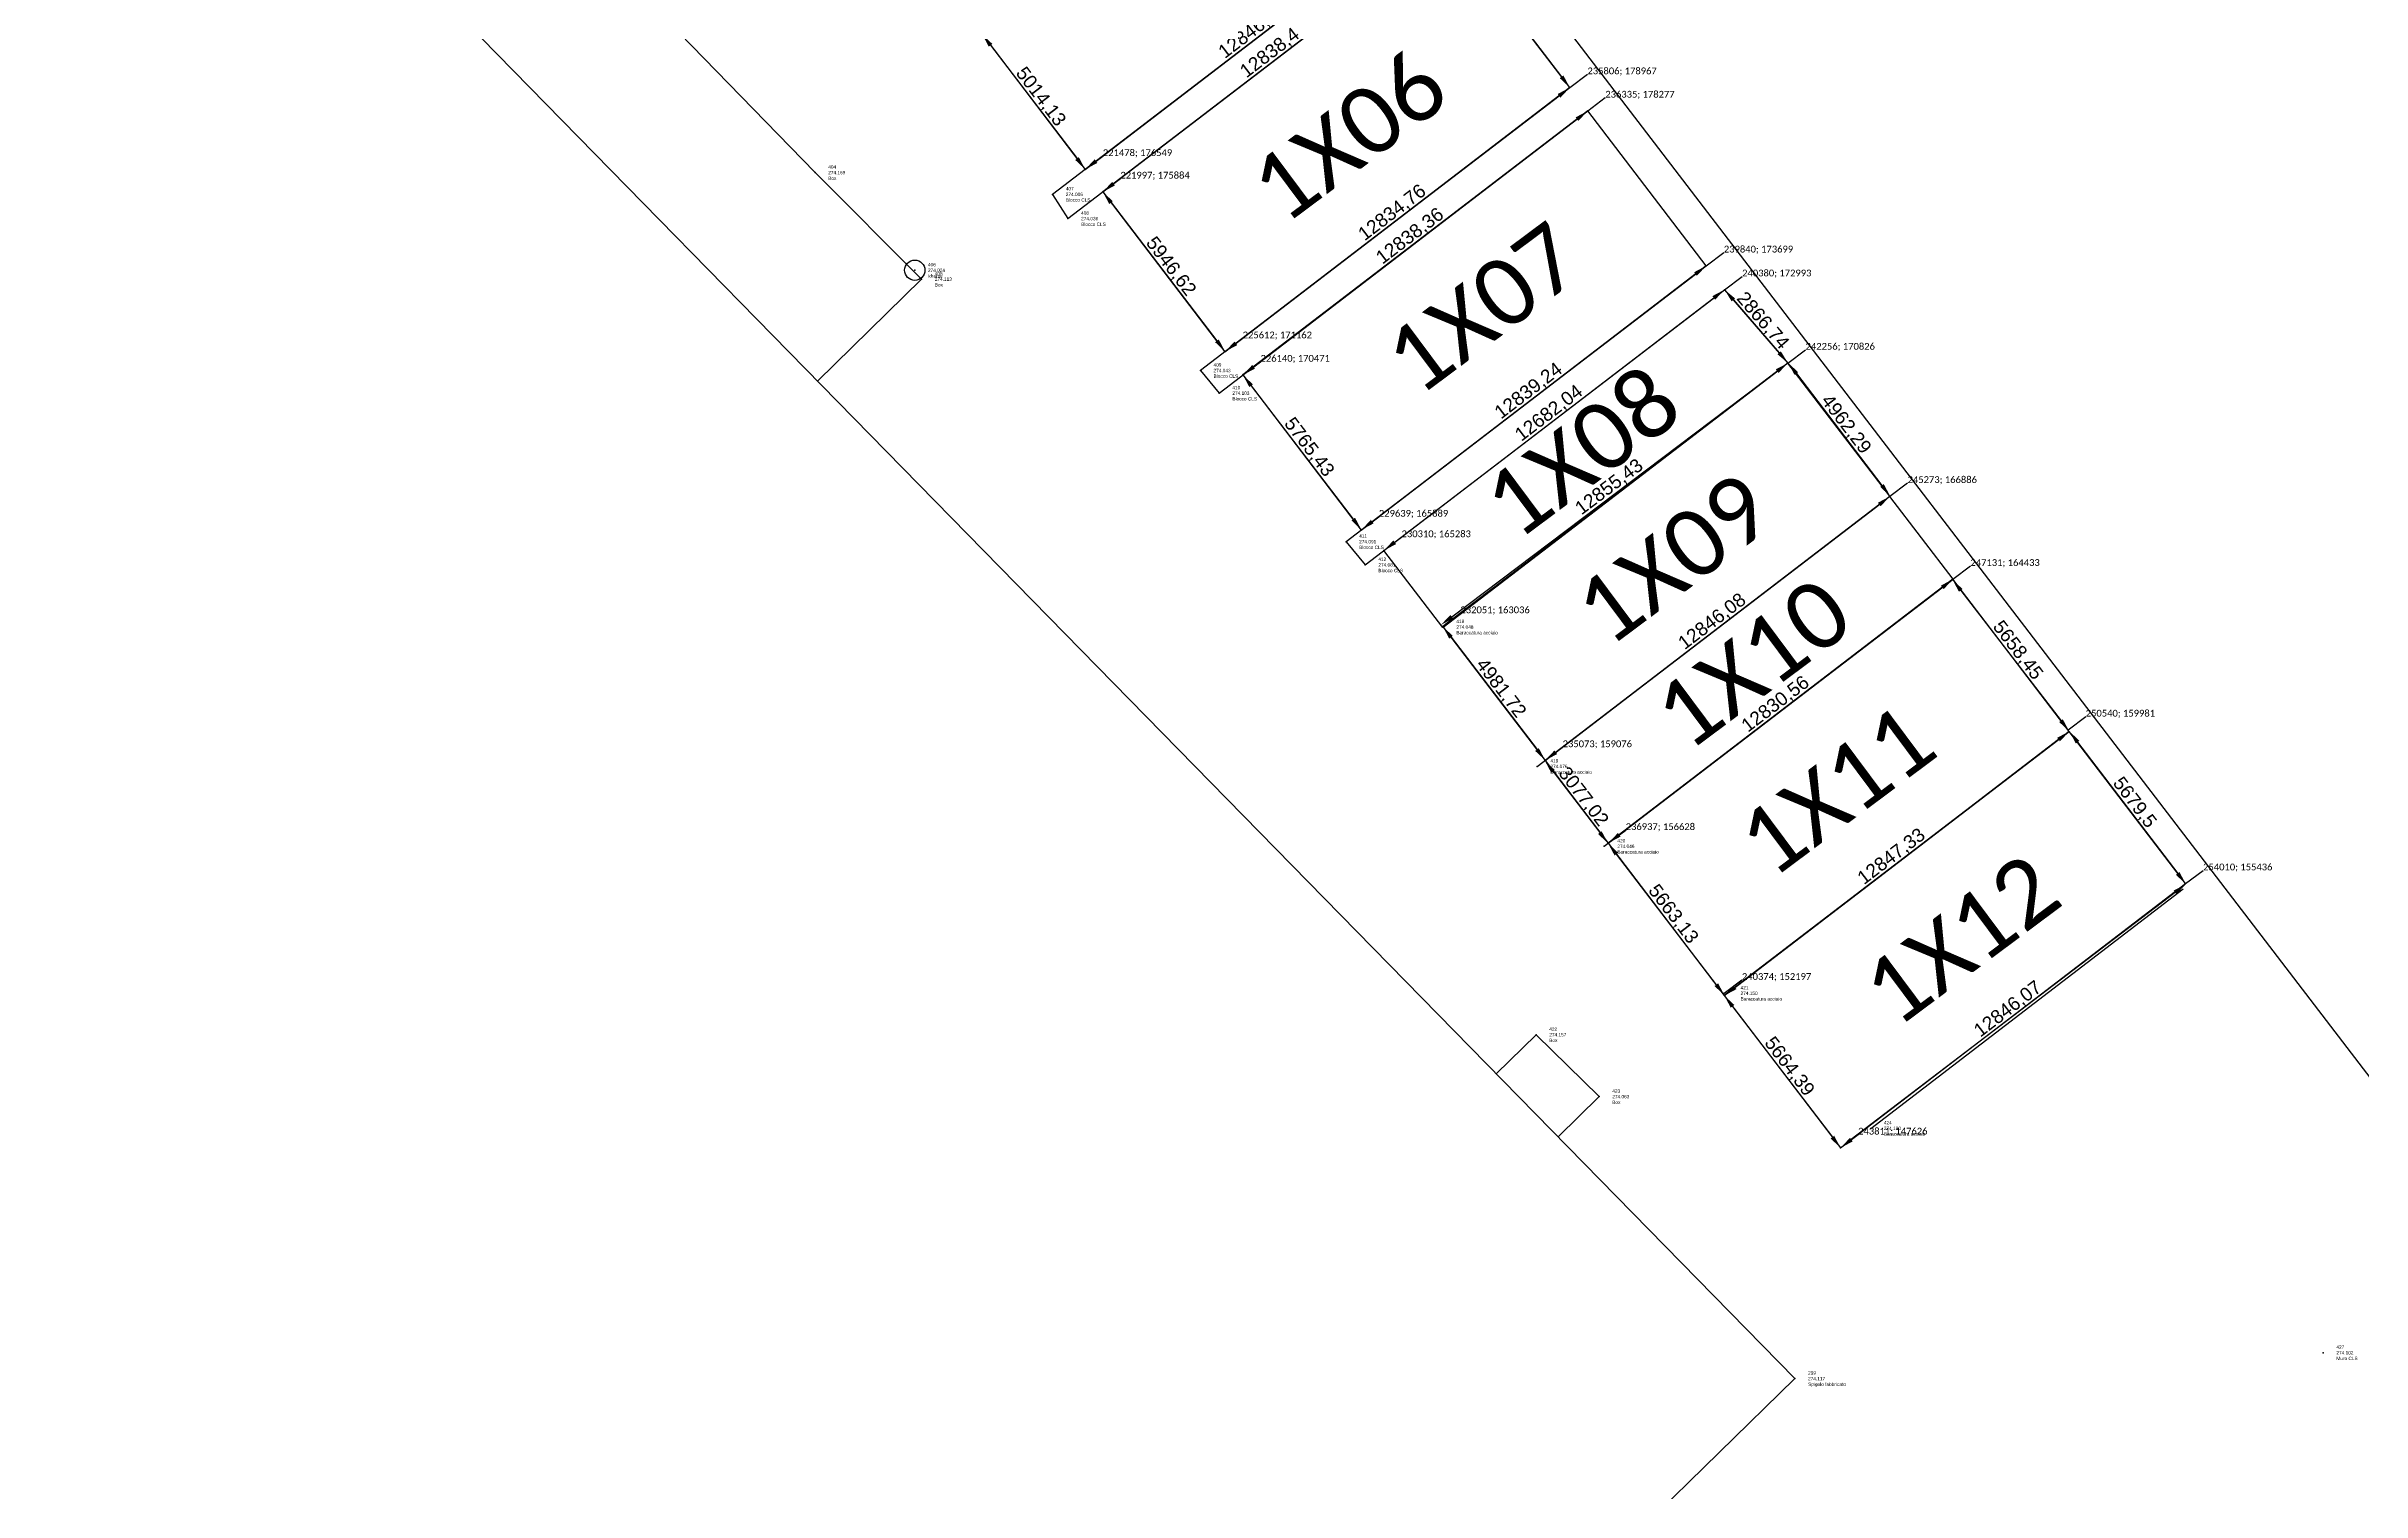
# Model space of a CAD drawing. Header units: millimetres. Extents: x 0 to 390805, y -63322 to 261273.
# Drawn here: x 190758 to 259220, y 137463 to 180187 of the extents above; entities that cross this region are included whole.
import ezdxf
from ezdxf.enums import TextEntityAlignment as Align

# ---------------------------------------------------------------- set-up
doc = ezdxf.new("R2010")
doc.units = ezdxf.units.MM
for name, color, linetype in [('pntdesc', 1, 'Continuous'), ('pntelev', 2, 'Continuous'), ('pntno', 3, 'Continuous'), ('WF Denominazione aree GPS', 7, 'Continuous')]:
    doc.layers.add(name, color=color, linetype=linetype)
doc.layers.add('WF ingombro stive 2', color=1, linetype='Continuous', lineweight=30)
doc.styles.add('PDF Calibri', font='calibri.ttf')
doc.styles.get("Standard").update_dxf_attribs({"font": 'arial.ttf'})
doc.dimstyles.new('ISO-25', dxfattribs={"dimtxt": 400, "dimasz": 400, "dimexe": 1.25, "dimexo": 0.625, "dimtad": 1, "dimtxsty": 'Standard', "dimcen": 2.5, "dimadec": 0, "dimazin": 0, "dimtfac": 1, "dimtmove": 0, "dimatfit": 3, "dimfxl": 1, "dimarcsym": 0})

# ---------------------------------------------------------------- blocks, each defined once
blk = doc.blocks.new('*U459')
blk.add_line((0, 0), (0.521, 0.393))
blk.add_point((0, 0))
at = {"style": 'PDF Calibri'}
blk.add_attdef('COORDINATES', (0.521, 0.393), '', height=0.2, dxfattribs=at)
blk = doc.blocks.new('*U461')
blk.add_line((0, 0), (0.521, 0.393))
blk.add_point((0, 0))
at = {"style": 'PDF Calibri'}
blk.add_attdef('COORDINATES', (0.521, 0.393), '', height=0.2, dxfattribs=at)
blk = doc.blocks.new('*U462')
blk.add_line((0, 0), (0.521, 0.393))
blk.add_point((0, 0))
at = {"style": 'PDF Calibri'}
blk.add_attdef('COORDINATES', (0.521, 0.393), '', height=0.2, dxfattribs=at)
blk = doc.blocks.new('*U464')
blk.add_line((0, 0), (0.521, 0.393))
blk.add_point((0, 0))
at = {"style": 'PDF Calibri'}
blk.add_attdef('COORDINATES', (0.521, 0.393), '', height=0.2, dxfattribs=at)
blk = doc.blocks.new('*U465')
blk.add_line((0, 0), (0.521, 0.393))
blk.add_point((0, 0))
at = {"style": 'PDF Calibri'}
blk.add_attdef('COORDINATES', (0.521, 0.393), '', height=0.2, dxfattribs=at)
blk = doc.blocks.new('*U466')
blk.add_line((0, 0), (0.521, 0.393))
blk.add_point((0, 0))
at = {"style": 'PDF Calibri'}
blk.add_attdef('COORDINATES', (0.521, 0.393), '', height=0.2, dxfattribs=at)
blk = doc.blocks.new('*U451')
blk.add_line((0, 0), (0.521, 0.393))
blk.add_point((0, 0))
at = {"style": 'PDF Calibri'}
blk.add_attdef('COORDINATES', (0.521, 0.393), '', height=0.2, dxfattribs=at)
blk = doc.blocks.new('*U452')
blk.add_line((0, 0), (0.521, 0.393))
blk.add_point((0, 0))
at = {"style": 'PDF Calibri'}
blk.add_attdef('COORDINATES', (0.521, 0.393), '', height=0.2, dxfattribs=at)
blk = doc.blocks.new('*U453')
blk.add_line((0, 0), (0.521, 0.393))
blk.add_point((0, 0))
at = {"style": 'PDF Calibri'}
blk.add_attdef('COORDINATES', (0.521, 0.393), '', height=0.2, dxfattribs=at)
blk = doc.blocks.new('*U454')
blk.add_line((0, 0), (0.521, 0.393))
blk.add_point((0, 0))
at = {"style": 'PDF Calibri'}
blk.add_attdef('COORDINATES', (0.521, 0.393), '', height=0.2, dxfattribs=at)
blk = doc.blocks.new('*U455')
blk.add_line((0, 0), (0.521, 0.393))
blk.add_point((0, 0))
at = {"style": 'PDF Calibri'}
blk.add_attdef('COORDINATES', (0.521, 0.393), '', height=0.2, dxfattribs=at)
blk = doc.blocks.new('*U456')
blk.add_line((0, 0), (0.521, 0.393))
blk.add_point((0, 0))
at = {"style": 'PDF Calibri'}
blk.add_attdef('COORDINATES', (0.521, 0.393), '', height=0.2, dxfattribs=at)
blk = doc.blocks.new('*U457')
blk.add_line((0, 0), (0.521, 0.393))
blk.add_point((0, 0))
at = {"style": 'PDF Calibri'}
blk.add_attdef('COORDINATES', (0.521, 0.393), '', height=0.2, dxfattribs=at)
blk = doc.blocks.new('*U458')
blk.add_line((0, 0), (0.521, 0.393))
blk.add_point((0, 0))
at = {"style": 'PDF Calibri'}
blk.add_attdef('COORDINATES', (0.521, 0.393), '', height=0.2, dxfattribs=at)
blk = doc.blocks.new('*U443')
blk.add_line((0, 0), (0.521, 0.393))
blk.add_point((0, 0))
at = {"style": 'PDF Calibri'}
blk.add_attdef('COORDINATES', (0.521, 0.393), '', height=0.2, dxfattribs=at)
blk = doc.blocks.new('*U444')
blk.add_line((0, 0), (0.521, 0.393))
blk.add_point((0, 0))
at = {"style": 'PDF Calibri'}
blk.add_attdef('COORDINATES', (0.521, 0.393), '', height=0.2, dxfattribs=at)
blk = doc.blocks.new('*U445')
blk.add_line((0, 0), (0.521, 0.393))
blk.add_point((0, 0))
at = {"style": 'PDF Calibri'}
blk.add_attdef('COORDINATES', (0.521, 0.393), '', height=0.2, dxfattribs=at)
blk = doc.blocks.new('*U446')
blk.add_line((0, 0), (0.521, 0.393))
blk.add_point((0, 0))
at = {"style": 'PDF Calibri'}
blk.add_attdef('COORDINATES', (0.521, 0.393), '', height=0.2, dxfattribs=at)
blk = doc.blocks.new('*U447')
blk.add_line((0, 0), (0.521, 0.393))
blk.add_point((0, 0))
at = {"style": 'PDF Calibri'}
blk.add_attdef('COORDINATES', (0.521, 0.393), '', height=0.2, dxfattribs=at)
blk = doc.blocks.new('*U448')
blk.add_line((0, 0), (0.521, 0.393))
blk.add_point((0, 0))
at = {"style": 'PDF Calibri'}
blk.add_attdef('COORDINATES', (0.521, 0.393), '', height=0.2, dxfattribs=at)
blk = doc.blocks.new('rilievo')
for points in [[(2171.313, 1732.626, 273.946), (2196.528, 1701.924, 273.07), (2251.662, 1656.902, 272.225), (2267.231, 1655.952, 272.352), (2297.473, 1679.175, 274.642), (2321.979, 1697.988, 274.105), (2364.314, 1731.876, 274.124), (2324.347, 1784.076, 274.199), (2320.3, 1780.919, 274.203), (2313.175, 1790.348, 274.134), (2304.727, 1784.317, 274.327), (2281.094, 1811.973, 273.684), (2273.876, 1806.83, 273.641), (2272.795, 1806.08, 273.667), (2231.713, 1776.539, 274.8)], [(2311.389, 1761.625, 274.125), (2314.466, 1764.641, 274.113), (2311.315, 1767.792, 274.169), (2304.378, 1774.931, 274.236), (2305.425, 1775.956, 274.074), (2297.099, 1784.524, 274.156), (2292.94, 1780.448, 274.131)], [(2329.504, 1775.696, 274.176), (2318.34, 1767.148, 274.006), (2318.793, 1766.433, 274.036), (2330.017, 1775.026, 274.177)], [(2333.632, 1770.305, 274.171), (2322.708, 1761.941, 274.043), (2323.265, 1761.272, 274.103), (2334.161, 1769.614, 274.174)], [(2337.666, 1765.036, 274.167), (2327.014, 1756.881, 274.091), (2327.582, 1756.196, 274.081), (2338.206, 1764.33, 274.165)], [(2329.889, 1754.358, 274.048), (2339.946, 1762.058, 274.159)], [(2332.67, 1750.238, 274.076), (2342.962, 1758.118, 274.156)], [(2334.649, 1747.878, 274.046), (2344.833, 1755.675, 274.151)], [(2338.292, 1743.534, 274.15), (2348.276, 1751.179, 274.152)], [(2342.529, 1739.54, 274.18), (2351.77, 1746.615, 274.149)], [(2333.285, 1739.287, 274.119), (2334.499, 1740.478, 274.063), (2332.635, 1742.307, 274.157), (2331.457, 1741.152, 274.119)]]:
    blk.add_polyline3d(points)
blk.add_polyline3d([(2340.288, 1732.142, 274.117), (2311.197, 1703.714, 274.025), (2247.022, 1769.313, 274.123), (2276.006, 1797.724, 274.136)], close=True)
at = {"color": 1}
blk.add_circle((2314.264, 1764.905, 274.024), 0.3, dxfattribs=at)
for p in [(2311.315, 1767.792, 274.169), (2318.34, 1767.148, 274.006), (2318.793, 1766.433, 274.036), (2314.264, 1764.905, 274.024), (2314.466, 1764.641, 274.113), (2322.708, 1761.941, 274.043), (2323.265, 1761.272, 274.103), (2327.014, 1756.881, 274.091), (2327.582, 1756.196, 274.081), (2329.889, 1754.358, 274.048), (2332.67, 1750.238, 274.076), (2334.649, 1747.878, 274.046), (2338.292, 1743.534, 274.15), (2332.635, 1742.307, 274.157), (2334.499, 1740.478, 274.063), (2342.529, 1739.54, 274.18), (2355.909, 1732.906, 274.102), (2340.288, 1732.142, 274.117)]:
    blk.add_point(p)
at = {"layer": 'pntdesc'}
for s, p in [('Box', (2311.704, 1767.625, 274.169)), ('Blocco CLS', (2318.729, 1766.981, 274.006)), ('Blocco CLS', (2319.182, 1766.266, 274.036)), ('Idrante', (2314.653, 1764.738, 274.024)), ('Box', (2314.855, 1764.474, 274.113)), ('Blocco CLS', (2323.097, 1761.774, 274.043)), ('Blocco CLS', (2323.654, 1761.105, 274.103)), ('Blocco CLS', (2327.403, 1756.714, 274.091)), ('Blocco CLS', (2327.971, 1756.029, 274.081)), ('Baraccatura acciaio', (2330.278, 1754.191, 274.048)), ('Baraccatura acciaio', (2333.059, 1750.071, 274.076)), ('Baraccatura acciaio', (2335.038, 1747.711, 274.046)), ('Baraccatura acciaio', (2338.681, 1743.368, 274.15)), ('Box', (2333.024, 1742.14, 274.157)), ('Box', (2334.888, 1740.311, 274.063)), ('Baraccatura acciaio', (2342.918, 1739.373, 274.18)), ('Muro CLS', (2356.298, 1732.739, 274.102)), ('Spigolo fabbricato', (2340.677, 1731.975, 274.117))]:
    blk.add_text(s, height=0.1, dxfattribs=at).set_placement(p, align=Align.MIDDLE_LEFT)
at = {"layer": 'pntelev'}
for s, p in [('274.169', (2311.704, 1767.792, 274.169)), ('274.006', (2318.729, 1767.148, 274.006)), ('274.036', (2319.182, 1766.433, 274.036)), ('274.024', (2314.653, 1764.905, 274.024)), ('274.113', (2314.855, 1764.641, 274.113)), ('274.043', (2323.097, 1761.941, 274.043)), ('274.103', (2323.654, 1761.272, 274.103)), ('274.091', (2327.403, 1756.881, 274.091)), ('274.081', (2327.971, 1756.196, 274.081)), ('274.048', (2330.278, 1754.358, 274.048)), ('274.076', (2333.059, 1750.238, 274.076)), ('274.046', (2335.038, 1747.878, 274.046)), ('274.150', (2338.681, 1743.534, 274.15)), ('274.157', (2333.024, 1742.307, 274.157)), ('274.063', (2334.888, 1740.478, 274.063)), ('274.180', (2342.918, 1739.54, 274.18)), ('274.102', (2356.298, 1732.906, 274.102)), ('274.117', (2340.677, 1732.142, 274.117))]:
    blk.add_text(s, height=0.1, dxfattribs=at).set_placement(p, align=Align.MIDDLE_LEFT)
at = {"layer": 'pntno'}
for s, p in [('404', (2311.704, 1767.959, 274.169)), ('407', (2318.729, 1767.315, 274.006)), ('408', (2319.182, 1766.599, 274.036)), ('406', (2314.653, 1765.071, 274.024)), ('405', (2314.855, 1764.807, 274.113)), ('409', (2323.097, 1762.108, 274.043)), ('410', (2323.654, 1761.438, 274.103)), ('411', (2327.403, 1757.047, 274.091)), ('412', (2327.971, 1756.363, 274.081)), ('418', (2330.278, 1754.525, 274.048)), ('419', (2333.059, 1750.405, 274.076)), ('420', (2335.038, 1748.044, 274.046)), ('421', (2338.681, 1743.701, 274.15)), ('422', (2333.024, 1742.474, 274.157)), ('423', (2334.888, 1740.645, 274.063)), ('424', (2342.918, 1739.706, 274.18)), ('427', (2356.298, 1733.073, 274.102)), ('299', (2340.677, 1732.309, 274.117))]:
    blk.add_text(s, height=0.1, dxfattribs=at).set_placement(p, align=Align.MIDDLE_LEFT)
blk = doc.blocks.new('*D613')
at = {"color": 0, "lineweight": -2, "transparency": 16777216}
for p, q in [((218435, 180535), (218434, 180534)), ((218678, 180217), (221235, 176867)), ((221477, 176549), (221477, 176549))]:
    blk.add_line(p, q, dxfattribs=at)
at = {"color": 0, "transparency": 16777216}
for points in [[(218731, 180257), (218625, 180177), (218435, 180535)], [(221288, 176908), (221182, 176827), (221478, 176549)]]:
    blk.add_solid(points, dxfattribs=at)
at = {"layer": 'Defpoints', "color": 0, "transparency": 16777216}
for p in [(218435, 180535, 2078), (221478, 176549, 2078), (221478, 176549)]:
    blk.add_point(p, dxfattribs=at)
at = {"color": 0, "transparency": 16777216, "insert": (220148, 178688), "char_height": 400, "attachment_point": 5, "rotation": 307.35935}
blk.add_mtext('5014,13', dxfattribs=at)
blk = doc.blocks.new('*D615')
at = {"color": 0, "lineweight": -2, "transparency": 16777216}
for p, q in [((231677, 184359), (231677, 184360)), ((221796, 176793), (231360, 184116)), ((221478, 176550), (221477, 176550))]:
    blk.add_line(p, q, dxfattribs=at)
at = {"color": 0, "transparency": 16777216}
for points in [[(231320, 184169), (231401, 184063), (231678, 184359)], [(221755, 176846), (221836, 176740), (221478, 176549)]]:
    blk.add_solid(points, dxfattribs=at)
at = {"layer": 'Defpoints', "color": 0, "transparency": 16777216}
for p in [(231678, 184359, 2184), (231678, 184359), (221478, 176549, 2029)]:
    blk.add_point(p, dxfattribs=at)
at = {"color": 0, "transparency": 16777216, "insert": (226431, 180645), "char_height": 400, "attachment_point": 5, "rotation": 37.4386}
blk.add_mtext('12846,08', dxfattribs=at)
blk = doc.blocks.new('*D616')
at = {"color": 0, "lineweight": -2, "transparency": 16777216}
for p, q in [((232189, 183690), (232188, 183691)), ((222314, 176127), (231872, 183447)), ((221996, 175884), (221996, 175885))]:
    blk.add_line(p, q, dxfattribs=at)
at = {"color": 0, "transparency": 16777216}
for points in [[(231831, 183500), (231912, 183394), (232189, 183690)], [(222274, 176180), (222355, 176074), (221997, 175884)]]:
    blk.add_solid(points, dxfattribs=at)
at = {"layer": 'Defpoints', "color": 0, "transparency": 16777216}
for p in [(232189, 183690, 2057), (232189, 183690), (221997, 175884, 2057)]:
    blk.add_point(p, dxfattribs=at)
at = {"color": 0, "transparency": 16777216, "insert": (226946, 179978), "char_height": 400, "attachment_point": 5, "rotation": 37.44622}
blk.add_mtext('12838,4', dxfattribs=at)
blk = doc.blocks.new('*D617')
at = {"color": 0, "lineweight": -2, "transparency": 16777216}
for p, q in [((232189, 183691), (232189, 183692)), ((232432, 183373), (235563, 179285)), ((235806, 178968), (235807, 178968))]:
    blk.add_line(p, q, dxfattribs=at)
at = {"color": 0, "transparency": 16777216}
for points in [[(232485, 183414), (232379, 183333), (232188, 183691)], [(235616, 179325), (235510, 179244), (235806, 178967)]]:
    blk.add_solid(points, dxfattribs=at)
at = {"layer": 'Defpoints', "color": 0, "transparency": 16777216}
for p in [(232188, 183691), (235806, 178967, 2057), (235806, 178967)]:
    blk.add_point(p, dxfattribs=at)
at = {"color": 0, "transparency": 16777216, "insert": (234189, 181476), "char_height": 400, "attachment_point": 5, "rotation": 307.44622}
blk.add_mtext('5949,56', dxfattribs=at)
blk = doc.blocks.new('*D618')
at = {"color": 0, "lineweight": -2, "transparency": 16777216}
for p, q in [((221997, 175884), (221998, 175885)), ((222240, 175566), (225371, 171482)), ((225614, 171164), (225615, 171165))]:
    blk.add_line(p, q, dxfattribs=at)
at = {"color": 0, "transparency": 16777216}
for points in [[(222293, 175607), (222187, 175526), (221997, 175884)], [(225424, 171522), (225318, 171441), (225614, 171164)]]:
    blk.add_solid(points, dxfattribs=at)
at = {"layer": 'Defpoints', "color": 0, "transparency": 16777216}
for p in [(221997, 175884), (225614, 171164, 2060), (225614, 171164)]:
    blk.add_point(p, dxfattribs=at)
at = {"color": 0, "transparency": 16777216, "insert": (223997, 173671), "char_height": 400, "attachment_point": 5, "rotation": 307.46801}
blk.add_mtext('5946,62', dxfattribs=at)
blk = doc.blocks.new('*D619')
at = {"color": 0, "lineweight": -2, "transparency": 16777216}
for p, q in [((225933, 171408), (235488, 178724)), ((235805, 178968), (235805, 178968)), ((225615, 171165), (225614, 171166))]:
    blk.add_line(p, q, dxfattribs=at)
at = {"color": 0, "transparency": 16777216}
for points in [[(235448, 178777), (235529, 178671), (235806, 178967)], [(225892, 171461), (225973, 171355), (225615, 171165)]]:
    blk.add_solid(points, dxfattribs=at)
at = {"layer": 'Defpoints', "color": 0, "transparency": 16777216}
for p in [(235806, 178967, 2179), (235806, 178967), (225615, 171165)]:
    blk.add_point(p, dxfattribs=at)
at = {"color": 0, "transparency": 16777216, "insert": (230564, 175257), "char_height": 400, "attachment_point": 5, "rotation": 37.43877}
blk.add_mtext('12834,76', dxfattribs=at)
blk = doc.blocks.new('*D620')
at = {"color": 0, "lineweight": -2, "transparency": 16777216}
for p, q in [((226458, 170715), (236016, 178033)), ((236333, 178277), (236333, 178277)), ((226140, 170472), (226139, 170472))]:
    blk.add_line(p, q, dxfattribs=at)
at = {"color": 0, "transparency": 16777216}
for points in [[(235976, 178086), (236057, 177980), (236334, 178276)], [(226417, 170768), (226498, 170662), (226140, 170471)]]:
    blk.add_solid(points, dxfattribs=at)
at = {"layer": 'Defpoints', "color": 0, "transparency": 16777216}
for p in [(236334, 178276, 2116), (236334, 178276), (226140, 170471, 2116)]:
    blk.add_point(p, dxfattribs=at)
at = {"color": 0, "transparency": 16777216, "insert": (231091, 174565), "char_height": 400, "attachment_point": 5, "rotation": 37.43896}
blk.add_mtext('12838,36', dxfattribs=at)
blk = doc.blocks.new('*D622')
at = {"color": 0, "lineweight": -2, "transparency": 16777216}
for p, q in [((226141, 170472), (226141, 170472)), ((226383, 170154), (229402, 166211)), ((229646, 165894), (229646, 165894))]:
    blk.add_line(p, q, dxfattribs=at)
at = {"color": 0, "transparency": 16777216}
for points in [[(226436, 170194), (226330, 170113), (226140, 170471)], [(229455, 166252), (229349, 166171), (229645, 165894)]]:
    blk.add_solid(points, dxfattribs=at)
at = {"layer": 'Defpoints', "color": 0, "transparency": 16777216}
for p in [(226140, 170471, 2116), (229645, 165894, 2103), (229645, 165894)]:
    blk.add_point(p, dxfattribs=at)
at = {"color": 0, "transparency": 16777216, "insert": (228084, 168329), "char_height": 400, "attachment_point": 5, "rotation": 307.43975}
blk.add_mtext('5765,43', dxfattribs=at)
blk = doc.blocks.new('*D623')
at = {"color": 0, "lineweight": -2, "transparency": 16777216}
for p, q in [((229964, 166138), (239523, 173456)), ((239840, 173700), (239840, 173701)), ((229646, 165895), (229645, 165895))]:
    blk.add_line(p, q, dxfattribs=at)
at = {"color": 0, "transparency": 16777216}
for points in [[(239482, 173509), (239563, 173404), (239841, 173700)], [(229923, 166191), (230004, 166085), (229646, 165894)]]:
    blk.add_solid(points, dxfattribs=at)
at = {"layer": 'Defpoints', "color": 0, "transparency": 16777216}
for p in [(239841, 173700), (239841, 173700), (229646, 165894)]:
    blk.add_point(p, dxfattribs=at)
at = {"color": 0, "transparency": 16777216, "insert": (234597, 169988), "char_height": 400, "attachment_point": 5, "rotation": 37.43901}
blk.add_mtext('12839,24', dxfattribs=at)
blk = doc.blocks.new('*D624')
at = {"color": 0, "lineweight": -2, "transparency": 16777216}
for p, q in [((230628, 165527), (240062, 172750)), ((240380, 172994), (240379, 172994)), ((230310, 165284), (230310, 165284))]:
    blk.add_line(p, q, dxfattribs=at)
at = {"color": 0, "transparency": 16777216}
for points in [[(240022, 172803), (240103, 172697), (240380, 172993)], [(230587, 165580), (230669, 165474), (230310, 165283)]]:
    blk.add_solid(points, dxfattribs=at)
at = {"layer": 'Defpoints', "color": 0, "transparency": 16777216}
for p in [(240380, 172993, 2174), (240380, 172993), (230310, 165283, 2056)]:
    blk.add_point(p, dxfattribs=at)
at = {"color": 0, "transparency": 16777216, "insert": (235199, 169330), "char_height": 400, "attachment_point": 5, "rotation": 37.43897}
blk.add_mtext('12682,04', dxfattribs=at)
blk = doc.blocks.new('*D625')
at = {"color": 0, "lineweight": -2, "transparency": 16777216}
for p, q in [((240380, 172993), (240381, 172994)), ((240642, 172691), (241994, 171128)), ((242257, 170826), (242257, 170826))]:
    blk.add_line(p, q, dxfattribs=at)
at = {"color": 0, "transparency": 16777216}
for points in [[(240692, 172734), (240591, 172647), (240380, 172993)], [(242045, 171172), (241944, 171084), (242256, 170826)]]:
    blk.add_solid(points, dxfattribs=at)
at = {"layer": 'Defpoints', "color": 0, "transparency": 16777216}
for p in [(240380, 172993, 2056), (242256, 170826, 2056), (242256, 170826)]:
    blk.add_point(p, dxfattribs=at)
at = {"color": 0, "transparency": 16777216, "insert": (241500, 172067), "char_height": 400, "attachment_point": 5, "rotation": 310.87976}
blk.add_mtext('2866,74', dxfattribs=at)
blk = doc.blocks.new('*D627')
at = {"color": 0, "lineweight": -2, "transparency": 16777216}
for p, q in [((232314, 163325), (241938, 170585)), ((242257, 170826), (242258, 170825)), ((231995, 163083), (231995, 163083))]:
    blk.add_line(p, q, dxfattribs=at)
at = {"color": 0, "transparency": 16777216}
for points in [[(241898, 170639), (241978, 170532), (242257, 170826)], [(232274, 163378), (232354, 163272), (231995, 163084)]]:
    blk.add_solid(points, dxfattribs=at)
at = {"layer": 'Defpoints', "color": 0, "transparency": 16777216}
for p in [(242257, 170826), (242257, 170826), (231995, 163084)]:
    blk.add_point(p, dxfattribs=at)
at = {"color": 0, "transparency": 16777216, "insert": (236981, 167148), "char_height": 400, "attachment_point": 5, "rotation": 37.03225}
blk.add_mtext('12855,43', dxfattribs=at)
blk = doc.blocks.new('*D628')
at = {"color": 0, "lineweight": -2, "transparency": 16777216}
for p, q in [((232050, 163036), (232050, 163036)), ((232294, 162719), (234836, 159399)), ((235079, 159081), (235078, 159080))]:
    blk.add_line(p, q, dxfattribs=at)
at = {"color": 0, "transparency": 16777216}
for points in [[(232347, 162759), (232241, 162678), (232051, 163036)], [(234889, 159439), (234783, 159358), (235079, 159081)]]:
    blk.add_solid(points, dxfattribs=at)
at = {"layer": 'Defpoints', "color": 0, "transparency": 16777216}
for p in [(232051, 163036, 2056), (235079, 159081, 2056), (235079, 159081)]:
    blk.add_point(p, dxfattribs=at)
at = {"color": 0, "transparency": 16777216, "insert": (233756, 161205), "char_height": 400, "attachment_point": 5, "rotation": 307.43896}
blk.add_mtext('4981,72', dxfattribs=at)
blk = doc.blocks.new('*D629')
at = {"color": 0, "lineweight": -2, "transparency": 16777216}
for p, q in [((235391, 159319), (244955, 166642)), ((245273, 166886), (245272, 166887)), ((235073, 159077), (235072, 159077))]:
    blk.add_line(p, q, dxfattribs=at)
at = {"color": 0, "transparency": 16777216}
for points in [[(244915, 166695), (244996, 166590), (245273, 166886)], [(235350, 159372), (235431, 159267), (235073, 159076)]]:
    blk.add_solid(points, dxfattribs=at)
at = {"layer": 'Defpoints', "color": 0, "transparency": 16777216}
for p in [(245273, 166886, 2056), (245273, 166886), (235073, 159076, 2087)]:
    blk.add_point(p, dxfattribs=at)
at = {"color": 0, "transparency": 16777216, "insert": (240027, 163172), "char_height": 400, "attachment_point": 5, "rotation": 37.43879}
blk.add_mtext('12846,08', dxfattribs=at)
blk = doc.blocks.new('*D630')
at = {"color": 0, "lineweight": -2, "transparency": 16777216}
for p, q in [((242261, 170829), (242261, 170829)), ((242505, 170512), (245035, 167207)), ((245278, 166889), (245277, 166889))]:
    blk.add_line(p, q, dxfattribs=at)
at = {"color": 0, "transparency": 16777216}
for points in [[(242558, 170553), (242452, 170472), (242262, 170830)], [(245088, 167248), (244982, 167167), (245278, 166890)]]:
    blk.add_solid(points, dxfattribs=at)
at = {"layer": 'Defpoints', "color": 0, "transparency": 16777216}
for p in [(242262, 170830, 2056), (245278, 166890, 2056), (245278, 166890)]:
    blk.add_point(p, dxfattribs=at)
at = {"color": 0, "transparency": 16777216, "insert": (243961, 169006), "char_height": 400, "attachment_point": 5, "rotation": 307.4386}
blk.add_mtext('4962,29', dxfattribs=at)
blk = doc.blocks.new('*D631')
at = {"color": 0, "lineweight": -2, "transparency": 16777216}
for p, q in [((235079, 159081), (235065, 159070)), ((235309, 158753), (236693, 156945)), ((236949, 156637), (236935, 156627))]:
    blk.add_line(p, q, dxfattribs=at)
at = {"color": 0, "transparency": 16777216}
for points in [[(235362, 158794), (235256, 158713), (235066, 159071)], [(236746, 156986), (236640, 156905), (236936, 156628)]]:
    blk.add_solid(points, dxfattribs=at)
at = {"layer": 'Defpoints', "color": 0, "transparency": 16777216}
for p in [(235079, 159081, 2056), (236936, 156628), (236950, 156638, 2056)]:
    blk.add_point(p, dxfattribs=at)
at = {"color": 0, "transparency": 16777216, "insert": (236192, 157996), "char_height": 400, "attachment_point": 5, "rotation": 307.43896}
blk.add_mtext('3077,02', dxfattribs=at)
blk = doc.blocks.new('*D632')
at = {"color": 0, "lineweight": -2, "transparency": 16777216}
for p, q in [((247138, 164436), (247139, 164436)), ((237267, 156881), (246820, 164194)), ((236950, 156637), (236950, 156637))]:
    blk.add_line(p, q, dxfattribs=at)
at = {"color": 0, "transparency": 16777216}
for points in [[(246780, 164247), (246861, 164141), (247138, 164437)], [(237227, 156934), (237308, 156828), (236950, 156638)]]:
    blk.add_solid(points, dxfattribs=at)
at = {"layer": 'Defpoints', "color": 0, "transparency": 16777216}
for p in [(247138, 164437, 2056), (247138, 164437), (236950, 156638, 2056)]:
    blk.add_point(p, dxfattribs=at)
at = {"color": 0, "transparency": 16777216, "insert": (241897, 160729), "char_height": 400, "attachment_point": 5, "rotation": 37.43465}
blk.add_mtext('12830,56', dxfattribs=at)
blk = doc.blocks.new('*D634')
at = {"color": 0, "lineweight": -2, "transparency": 16777216}
for p, q in [((236938, 156629), (236938, 156629)), ((237181, 156311), (240137, 152449)), ((240381, 152132), (240381, 152132))]:
    blk.add_line(p, q, dxfattribs=at)
at = {"color": 0, "transparency": 16777216}
for points in [[(237233, 156351), (237128, 156270), (236937, 156628)], [(240190, 152490), (240084, 152409), (240380, 152132)]]:
    blk.add_solid(points, dxfattribs=at)
at = {"layer": 'Defpoints', "color": 0, "transparency": 16777216}
for p in [(236937, 156628, 2056), (240380, 152132, 2056), (240380, 152132)]:
    blk.add_point(p, dxfattribs=at)
at = {"color": 0, "transparency": 16777216, "insert": (238850, 154527), "char_height": 400, "attachment_point": 5, "rotation": 307.4386}
blk.add_mtext('5663,13', dxfattribs=at)
blk = doc.blocks.new('*D635')
at = {"color": 0, "lineweight": -2, "transparency": 16777216}
for p, q in [((247123, 164421), (247123, 164421)), ((247366, 164103), (250330, 160253)), ((250574, 159937), (250575, 159937))]:
    blk.add_line(p, q, dxfattribs=at)
at = {"color": 0, "transparency": 16777216}
for points in [[(247419, 164144), (247313, 164063), (247122, 164420)], [(250383, 160294), (250277, 160213), (250574, 159936)]]:
    blk.add_solid(points, dxfattribs=at)
at = {"layer": 'Defpoints', "color": 0, "transparency": 16777216}
for p in [(247122, 164420), (250574, 159936, 2056), (250574, 159936)]:
    blk.add_point(p, dxfattribs=at)
at = {"color": 0, "transparency": 16777216, "insert": (249039, 162325), "char_height": 400, "attachment_point": 5, "rotation": 307.59043}
blk.add_mtext('5658,45', dxfattribs=at)
blk = doc.blocks.new('*D636')
at = {"color": 0, "lineweight": -2, "transparency": 16777216}
for p, q in [((250257, 159694), (240692, 152370)), ((250575, 159938), (250574, 159938)), ((240374, 152128), (240373, 152128))]:
    blk.add_line(p, q, dxfattribs=at)
at = {"color": 0, "transparency": 16777216}
for points in [[(250217, 159747), (250298, 159641), (250575, 159937)], [(240651, 152423), (240732, 152317), (240374, 152127)]]:
    blk.add_solid(points, dxfattribs=at)
at = {"layer": 'Defpoints', "color": 0, "transparency": 16777216}
for p in [(250575, 159937), (240374, 152127, 2056), (240374, 152127)]:
    blk.add_point(p, dxfattribs=at)
at = {"color": 0, "transparency": 16777216, "insert": (245328, 156224), "char_height": 400, "attachment_point": 5, "rotation": 37.43861}
blk.add_mtext('12847,33', dxfattribs=at)
blk = doc.blocks.new('*D637')
at = {"color": 0, "lineweight": -2, "transparency": 16777216}
for p, q in [((250579, 159938), (250579, 159938)), ((250821, 159619), (253779, 155739)), ((254022, 155421), (254023, 155422))]:
    blk.add_line(p, q, dxfattribs=at)
at = {"color": 0, "transparency": 16777216}
for points in [[(250874, 159660), (250768, 159579), (250578, 159937)], [(253832, 155779), (253726, 155698), (254022, 155421)]]:
    blk.add_solid(points, dxfattribs=at)
at = {"layer": 'Defpoints', "color": 0, "transparency": 16777216}
for p in [(250578, 159937), (254022, 155421), (254022, 155421)]:
    blk.add_point(p, dxfattribs=at)
at = {"color": 0, "transparency": 16777216, "insert": (252492, 157825), "char_height": 400, "attachment_point": 5, "rotation": 307.32476}
blk.add_mtext('5679,5', dxfattribs=at)
blk = doc.blocks.new('*D638')
at = {"color": 0, "lineweight": -2, "transparency": 16777216}
for p, q in [((254011, 155435), (254022, 155421)), ((253703, 155179), (244129, 147869)), ((243801, 147639), (243812, 147625))]:
    blk.add_line(p, q, dxfattribs=at)
at = {"color": 0, "transparency": 16777216}
for points in [[(253663, 155232), (253744, 155126), (254021, 155422)], [(244088, 147922), (244169, 147816), (243811, 147626)]]:
    blk.add_solid(points, dxfattribs=at)
at = {"layer": 'Defpoints', "color": 0, "transparency": 16777216}
for p in [(254011, 155435, 2056), (243800, 147640, 2056), (243811, 147626)]:
    blk.add_point(p, dxfattribs=at)
at = {"color": 0, "transparency": 16777216, "insert": (248770, 151715), "char_height": 400, "attachment_point": 5, "rotation": 37.36266}
blk.add_mtext('12846,07', dxfattribs=at)
blk = doc.blocks.new('*D639')
at = {"color": 0, "lineweight": -2, "transparency": 16777216}
for p, q in [((240375, 152128), (240375, 152128)), ((240617, 151809), (243569, 147943)), ((243812, 147625), (243813, 147626))]:
    blk.add_line(p, q, dxfattribs=at)
at = {"color": 0, "transparency": 16777216}
for points in [[(240670, 151850), (240564, 151769), (240374, 152127)], [(243622, 147983), (243516, 147903), (243812, 147625)]]:
    blk.add_solid(points, dxfattribs=at)
at = {"layer": 'Defpoints', "color": 0, "transparency": 16777216}
for p in [(240374, 152127), (243812, 147625), (243812, 147625)]:
    blk.add_point(p, dxfattribs=at)
at = {"color": 0, "transparency": 16777216, "insert": (242284, 150022), "char_height": 400, "attachment_point": 5, "rotation": 307.36266}
blk.add_mtext('5664,39', dxfattribs=at)

msp = doc.modelspace()

# ---------------------------------------------------------------- linework, layer by layer
at = {"layer": 'WF ingombro stive 2'}
for points, elevation in [([(218435.328, 180534.929), (221477.963, 176549.47), (231677.822, 184358.744), (228629.003, 188339.57), (218435.328, 180534.929)], 2078.453), ([(221996.567, 175883.891), (225606.064, 171158.041), (235805.923, 178967.314), (232190.242, 183688.532), (221996.567, 175883.891)], 2057.213), ([(226140.197, 170471.395), (229639.426, 165889.351), (239839.285, 173698.625), (236333.872, 178276.036), (226140.197, 170471.395)], 2115.846), ([(232050.171, 163011.483), (230310.387, 165283.431), (240379.94, 172993.044), (242256.148, 170825.543), (232050.644, 163036.402)], 2056.377), ([(232062.473, 163020.902), (235073.101, 159076.312), (245272.96, 166885.586), (242256.148, 170825.543), (232062.473, 163020.902)], 2056.377), ([(235073.101, 159076.312), (236937.351, 156628.316), (247137.21, 164437.59), (245266.776, 166880.953), (235073.101, 159076.312)], 2056.377), ([(236937.351, 156628.316), (240374.09, 152127.173), (250573.949, 159936.447), (247131.026, 164432.957), (236937.351, 156628.316)], 2056.377), ([(240374.073, 152127.196), (243810.811, 147626.052), (254010.67, 155435.326), (250567.748, 159931.837), (240374.073, 152127.196)], 2056.377)]:
    msp.add_lwpolyline(points, dxfattribs=dict(at, elevation=elevation))

# ---------------------------------------------------------------- block references
at = {"xscale": 1000, "yscale": 1000, "zscale": 1000}
msp.add_blockref('rilievo', (-2097826.202, -1591337.305, -271991.425), dxfattribs=at)
for name, p, values in [('*U464', (235805.923, 178967.314, 2057.213), {'COORDINATES': '235806; 178967'}), ('*U452', (236334.591, 178276.611, 2182.324), {'COORDINATES': '236335; 178277'}), ('*U459', (221477.963, 176549.47, 2078.453), {'COORDINATES': '221478; 176549'}), ('*U461', (221996.533, 175883.865, 2057.213), {'COORDINATES': '221997; 175884'}), ('*U466', (239839.527, 173698.868, 2175.325), {'COORDINATES': '239840; 173699'}), ('*U455', (240379.94, 172993.044, 2056.377), {'COORDINATES': '240380; 172993'}), ('*U462', (225611.537, 171162.231, 2057.213), {'COORDINATES': '225612; 171162'}), ('*U456', (242256.148, 170825.543, 2056.377), {'COORDINATES': '242256; 170826'}), ('*U451', (226140.197, 170471.395, 2115.846), {'COORDINATES': '226140; 170471'}), ('*U458', (245272.611, 166886.04, 2056.377), {'COORDINATES': '245273; 166886'}), ('*U465', (229639.455, 165889.314, 2115.846), {'COORDINATES': '229639; 165889'}), ('*U453', (230310.387, 165283.431, 2056.377), {'COORDINATES': '230310; 165283'}), ('*U444', (247130.77, 164433.291, 2056.377), {'COORDINATES': '247131; 164433'}), ('*U454', (232050.644, 163036.402, 2056.377), {'COORDINATES': '232051; 163036'}), ('*U446', (250539.932, 159980.874, 2056.377), {'COORDINATES': '250540; 159981'}), ('*U457', (235073.101, 159076.312, 2056.377), {'COORDINATES': '235073; 159076'}), ('*U443', (236937.351, 156628.316, 2056.377), {'COORDINATES': '236937; 156628'}), ('*U448', (254010.365, 155435.724, 2056.377), {'COORDINATES': '254010; 155436'}), ('*U445', (240374.09, 152197.014, 2056.377), {'COORDINATES': '240374; 152197'}), ('*U447', (243810.811, 147626.052, 2056.377), {'COORDINATES': '243811; 147626'})]:
    msp.add_blockref(name, p, dxfattribs=at).add_auto_attribs(values)

# ---------------------------------------------------------------- texts
at = {"layer": 'WF Denominazione aree GPS', "style": 'PDF Calibri'}
for s, p in [('1X06', (227357.381, 174873.295)), ('1X07', (231329.778, 169797.699)), ('1X08', (234247.93, 165539.902)), ('1X09', (236949.502, 162379.131)), ('1X10', (239295.233, 159296.621)), ('1X11', (241777.964, 155539.281)), ('1X12', (245460.849, 151127.949))]:
    msp.add_text(s, height=1964.9424, rotation=36.70360621, dxfattribs=at).set_placement(p)

# ---------------------------------------------------------------- dimensions: what is measured, and where the dimension line sits
for p1, p2, distance, picture, middle in [((221477.963, 176549.47, 2029.309), (231677.822, 184358.744, 2184.122), 0, '*D615', (226431.382, 180645.468)), ((221996.533, 175883.865, 2057.213), (232189.253, 183689.823, 2057.213), 0, '*D616', (226946.356, 179978.185)), ((232188.492, 183690.816), (235805.923, 178967.315, 2057.213), 0, '*D617', (234188.549, 181475.601)), ((218435.328, 180534.929, 2078.453), (221477.963, 176549.47, 2078.453), 0, '*D613', (220148.209, 178688.445)), ((225614.965, 171164.831), (235805.805, 178967.25, 2179.209), 0, '*D619', (230563.874, 175257.401)), ((226140.197, 170471.395, 2115.846), (236333.872, 178276.036, 2115.846), 0.019, '*D620', (231090.511, 174565.091)), ((221996.533, 175883.865), (225613.973, 171164.07, 2060.119), 0, '*D618', (223996.539, 173670.577)), ((229646.151, 165894.441), (239840.52, 173699.628), 0, '*D623', (234596.823, 169988.394)), ((230310.387, 165283.431, 2056.377), (240379.94, 172993.044, 2173.7), 0, '*D624', (235198.652, 169329.597)), ((240379.94, 172993.044, 2056.377), (242256.148, 170825.543, 2056.377), 0, '*D625', (241500.266, 172067.026)), ((226140.197, 170471.395, 2115.846), (229645.158, 165893.681, 2102.773), 0, '*D622', (228084.035, 168329.052)), ((231994.646, 163083.992), (242257.094, 170826.361), -0.045, '*D627', (236980.747, 167147.536)), ((242261.752, 170829.82, 2056.377), (245278.381, 166889.736, 2056.377), -0.178, '*D630', (243961.286, 169006.181)), ((235073.127, 159076.278, 2086.62), (245272.96, 166885.586, 2056.377), 0.043, '*D629', (240026.506, 163172.326)), ((236949.739, 156637.672, 2056.377), (247137.809, 164436.808, 2056.377), -0.001, '*D632', (241897.277, 160728.61)), ((247122.223, 164420.153), (250573.949, 159936.447, 2056.377), 0, '*D635', (249039.058, 162325.317)), ((232050.644, 163036.402, 2056.377), (235079.108, 159080.911, 2056.377), 0, '*D628', (233756.236, 161205.168)), ((250574.939, 159937.209), (240374.09, 152127.173, 2056.377), 0, '*D636', (245328.004, 156223.552)), ((250578.094, 159937.209), (254021.76, 155420.802), 0, '*D637', (252491.579, 157825.136)), ((235079.108, 159080.911, 2056.377), (236949.677, 156637.753, 2056.377), -16.748, '*D631', (236192.454, 157995.663)), ((236937.368, 156628.294, 2056.187), (240380.049, 152131.735, 2056.377), 0, '*D634', (238850.07, 154526.525)), ((254010.67, 155435.326, 2056.377), (243800.48, 147639.583, 2056.377), 17.024, '*D638', (248769.649, 151715.479)), ((240374.09, 152127.173), (243811.57, 147625.059), 0, '*D639', (242284.385, 150022.373))]:
    dim = msp.add_aligned_dim(p1=p1, p2=p2, distance=distance, dimstyle='ISO-25')
    dim.commit()
    dim.dimension.update_dxf_attribs({"geometry": picture, "text_midpoint": middle})

doc.saveas('drawing.dxf')
